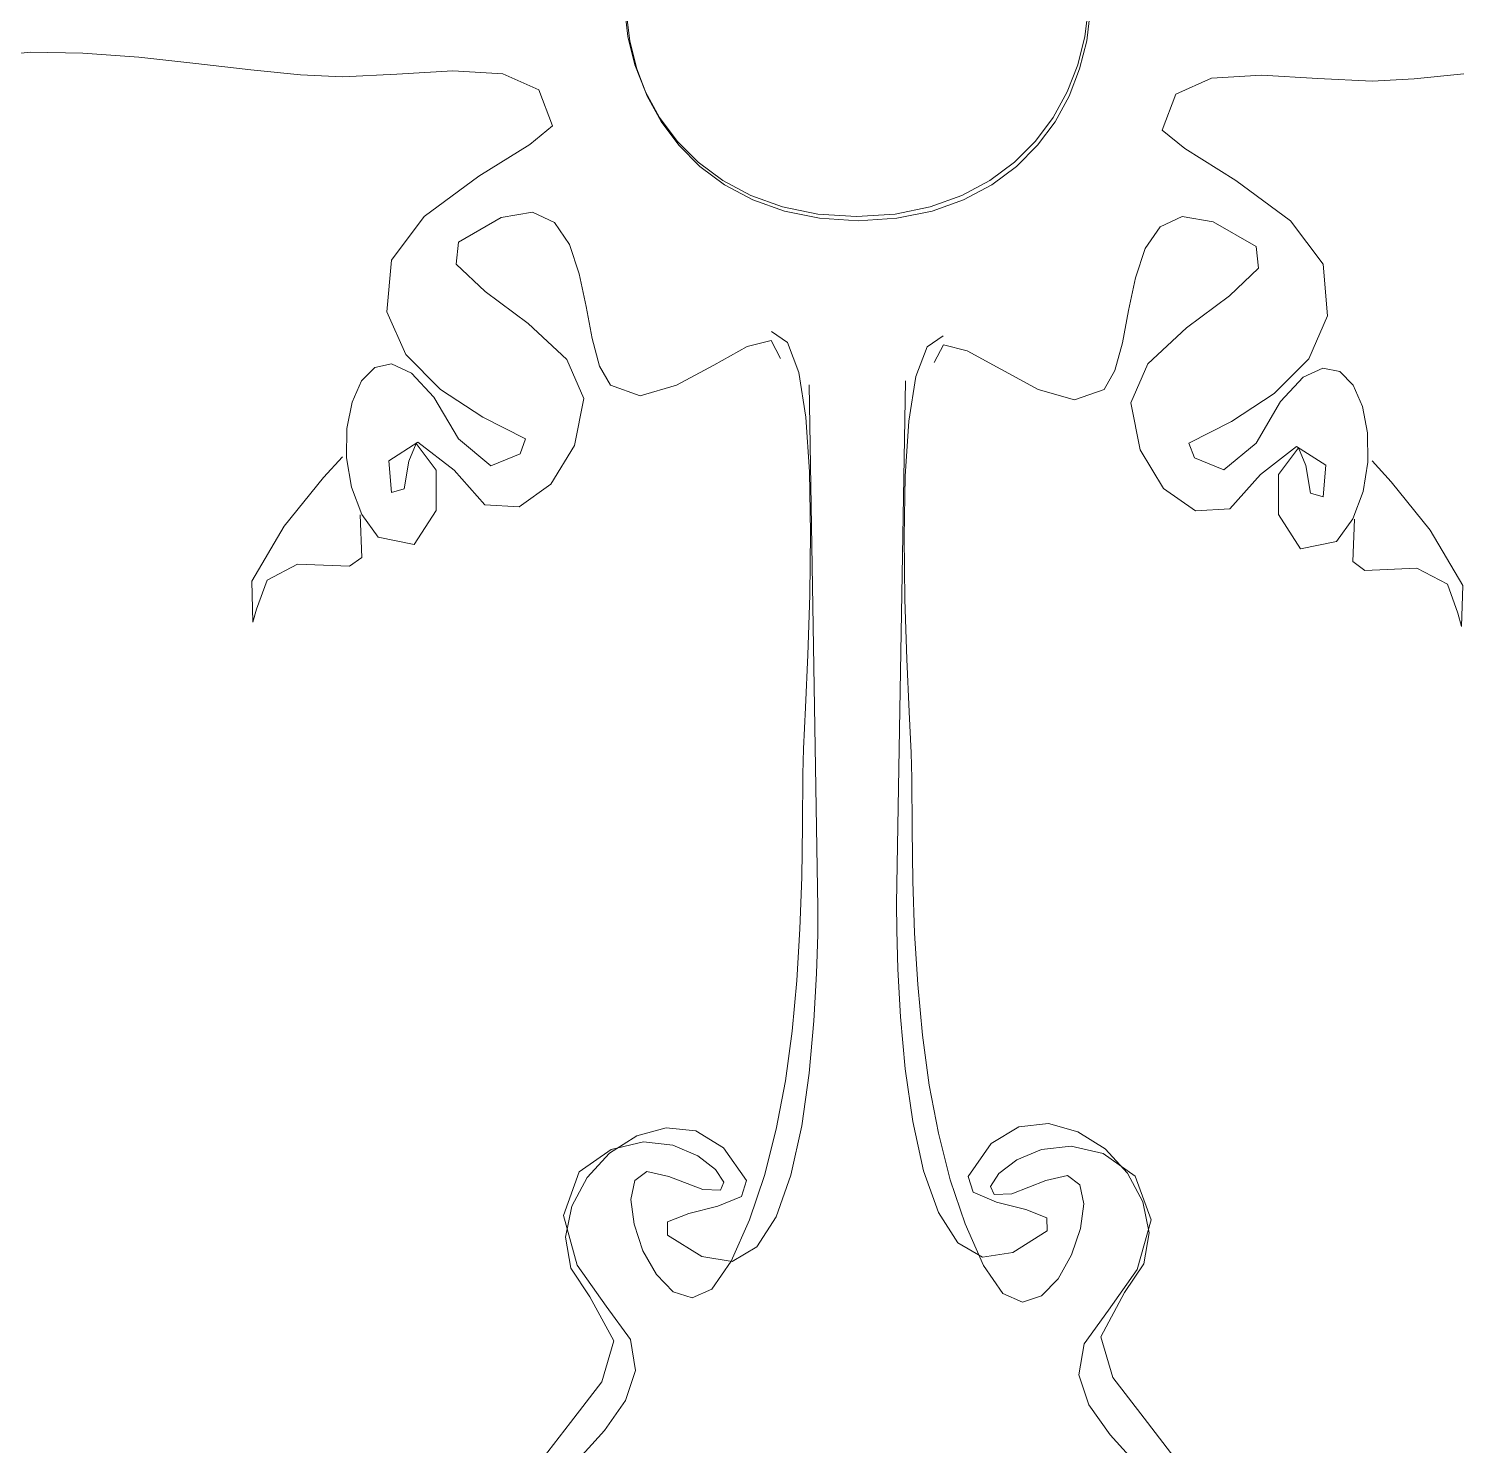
# Model space of a CAD drawing. Header units: centimetres. Extents: x -377343 to 693706, y 194584 to 813780.
# Drawn here: x 156887.95 to 156924.1, y 498028.56 to 498064.25 of the extents above; entities that cross this region are included whole.
import ezdxf

# ---------------------------------------------------------------- set-up
doc = ezdxf.new("R2010")
doc.units = ezdxf.units.CM
doc.layers.add('PIPA', color=11, linetype='Continuous')
doc.layers.add('TEXT', color=7, linetype='Continuous')

msp = doc.modelspace()

# ---------------------------------------------------------------- linework, layer by layer
at = {"layer": 'PIPA', "lineweight": 35, "extrusion": (0, 0.816497, 0.57735), "elevation": 193451.324}
msp.add_lwpolyline([(-421704.212, -325591.681), (-159560.265, -63447.734), (377343.333, -600351.331), (-158232.47, -1135927.133), (-693706.405, -600453.199), (-454216.825, -360963.619)], dxfattribs=at)
at = {"layer": 'TEXT', "color": 2, "linetype": 'Continuous', "lineweight": 13}
for p, q in [((156903.05, 498064.051), (156902.961, 498064.779)), ((156903.05, 498064.051), (156902.961, 498064.779)), ((156903.096, 498063.945), (156903.007, 498064.673)), ((156903.096, 498063.945), (156903.007, 498064.673)), ((156914.65, 498064.778), (156914.562, 498064.05)), ((156914.65, 498064.778), (156914.562, 498064.05)), ((156914.696, 498064.672), (156914.608, 498063.944)), ((156914.696, 498064.672), (156914.608, 498063.944)), ((156903.227, 498063.34), (156903.05, 498064.051)), ((156903.227, 498063.34), (156903.05, 498064.051)), ((156903.273, 498063.234), (156903.096, 498063.945)), ((156903.273, 498063.234), (156903.096, 498063.945)), ((156914.562, 498064.05), (156914.385, 498063.338)), ((156914.562, 498064.05), (156914.385, 498063.338)), ((156914.608, 498063.944), (156914.43, 498063.232)), ((156914.608, 498063.944), (156914.43, 498063.232)), ((156886.853, 498063.542), (156888.002, 498063.653)), ((156886.853, 498063.542), (156888.002, 498063.653)), ((156888.002, 498063.653), (156889.32, 498063.634)), ((156888.002, 498063.653), (156889.32, 498063.634)), ((156889.32, 498063.634), (156890.733, 498063.528)), ((156889.32, 498063.634), (156890.733, 498063.528)), ((156890.733, 498063.528), (156892.167, 498063.374)), ((156890.733, 498063.528), (156892.167, 498063.374)), ((156892.167, 498063.374), (156893.548, 498063.213)), ((156892.167, 498063.374), (156893.548, 498063.213)), ((156893.548, 498063.213), (156894.802, 498063.086)), ((156893.548, 498063.213), (156894.802, 498063.086)), ((156903.492, 498062.656), (156903.227, 498063.34)), ((156903.492, 498062.656), (156903.227, 498063.34)), ((156903.538, 498062.55), (156903.273, 498063.234)), ((156903.538, 498062.55), (156903.273, 498063.234)), ((156914.385, 498063.338), (156914.119, 498062.655)), ((156914.385, 498063.338), (156914.119, 498062.655)), ((156914.43, 498063.232), (156914.165, 498062.549)), ((156914.43, 498063.232), (156914.165, 498062.549)), ((156894.802, 498063.086), (156895.856, 498063.035)), ((156894.802, 498063.086), (156895.856, 498063.035)), ((156895.856, 498063.035), (156897.228, 498063.101)), ((156895.856, 498063.035), (156897.228, 498063.101)), ((156897.228, 498063.101), (156898.643, 498063.183)), ((156897.228, 498063.101), (156898.643, 498063.183)), ((156898.643, 498063.183), (156899.902, 498063.108)), ((156898.643, 498063.183), (156899.902, 498063.108)), ((156899.902, 498063.108), (156900.804, 498062.704)), ((156899.902, 498063.108), (156900.804, 498062.704)), ((156917.756, 498063.002), (156916.854, 498062.598)), ((156917.756, 498063.002), (156916.854, 498062.598)), ((156919.014, 498063.077), (156917.756, 498063.002)), ((156919.014, 498063.077), (156917.756, 498063.002)), ((156920.429, 498062.995), (156919.014, 498063.077)), ((156920.429, 498062.995), (156919.014, 498063.077)), ((156921.801, 498062.929), (156920.429, 498062.995)), ((156921.801, 498062.929), (156920.429, 498062.995)), ((156922.855, 498062.98), (156921.801, 498062.929)), ((156922.855, 498062.98), (156921.801, 498062.929)), ((156924.11, 498063.107), (156922.855, 498062.98)), ((156924.11, 498063.107), (156922.855, 498062.98)), ((156900.804, 498062.704), (156901.149, 498061.796)), ((156900.804, 498062.704), (156901.149, 498061.796)), ((156903.847, 498062.011), (156903.492, 498062.656)), ((156903.847, 498062.011), (156903.492, 498062.656)), ((156903.892, 498061.905), (156903.538, 498062.55)), ((156903.892, 498061.905), (156903.538, 498062.55)), ((156914.119, 498062.655), (156913.765, 498062.01)), ((156914.119, 498062.655), (156913.765, 498062.01)), ((156914.165, 498062.549), (156913.811, 498061.904)), ((156914.165, 498062.549), (156913.811, 498061.904)), ((156916.854, 498062.598), (156916.509, 498061.69)), ((156916.854, 498062.598), (156916.509, 498061.69)), ((156901.149, 498061.796), (156900.579, 498061.332)), ((156901.149, 498061.796), (156900.579, 498061.332)), ((156904.289, 498061.416), (156903.847, 498062.011)), ((156904.289, 498061.416), (156903.847, 498062.011)), ((156904.335, 498061.31), (156903.892, 498061.905)), ((156904.335, 498061.31), (156903.892, 498061.905)), ((156913.765, 498062.01), (156913.322, 498061.415)), ((156913.765, 498062.01), (156913.322, 498061.415)), ((156913.811, 498061.904), (156913.368, 498061.309)), ((156913.811, 498061.904), (156913.368, 498061.309)), ((156904.82, 498060.882), (156904.289, 498061.416)), ((156904.82, 498060.882), (156904.289, 498061.416)), ((156913.322, 498061.415), (156912.791, 498060.881)), ((156913.322, 498061.415), (156912.791, 498060.881)), ((156916.509, 498061.69), (156917.079, 498061.226)), ((156916.509, 498061.69), (156917.079, 498061.226)), ((156900.579, 498061.332), (156899.291, 498060.53)), ((156900.579, 498061.332), (156899.291, 498060.53)), ((156904.866, 498060.776), (156904.335, 498061.31)), ((156904.866, 498060.776), (156904.335, 498061.31)), ((156913.368, 498061.309), (156912.836, 498060.775)), ((156913.368, 498061.309), (156912.836, 498060.775)), ((156917.079, 498061.226), (156918.367, 498060.424)), ((156917.079, 498061.226), (156918.367, 498060.424)), ((156905.44, 498060.42), (156904.82, 498060.882)), ((156905.44, 498060.42), (156904.82, 498060.882)), ((156905.486, 498060.314), (156904.866, 498060.776)), ((156905.486, 498060.314), (156904.866, 498060.776)), ((156912.791, 498060.881), (156912.171, 498060.419)), ((156912.791, 498060.881), (156912.171, 498060.419)), ((156912.836, 498060.775), (156912.217, 498060.313)), ((156912.836, 498060.775), (156912.217, 498060.313)), ((156899.291, 498060.53), (156897.918, 498059.516)), ((156899.291, 498060.53), (156897.918, 498059.516)), ((156906.149, 498060.041), (156905.44, 498060.42)), ((156906.149, 498060.041), (156905.44, 498060.42)), ((156906.194, 498059.935), (156905.486, 498060.314)), ((156906.194, 498059.935), (156905.486, 498060.314)), ((156912.171, 498060.419), (156911.462, 498060.041)), ((156912.171, 498060.419), (156911.462, 498060.041)), ((156912.217, 498060.313), (156911.508, 498059.935)), ((156912.217, 498060.313), (156911.508, 498059.935)), ((156918.367, 498060.424), (156919.739, 498059.41)), ((156918.367, 498060.424), (156919.739, 498059.41)), ((156906.945, 498059.757), (156906.149, 498060.041)), ((156906.945, 498059.757), (156906.149, 498060.041)), ((156911.462, 498060.041), (156910.665, 498059.756)), ((156911.462, 498060.041), (156910.665, 498059.756)), ((156899.861, 498059.49), (156900.649, 498059.621)), ((156899.861, 498059.49), (156900.649, 498059.621)), ((156900.649, 498059.621), (156901.203, 498059.361)), ((156900.649, 498059.621), (156901.203, 498059.361)), ((156906.991, 498059.651), (156906.194, 498059.935)), ((156906.991, 498059.651), (156906.194, 498059.935)), ((156907.831, 498059.577), (156906.945, 498059.757)), ((156907.831, 498059.577), (156906.945, 498059.757)), ((156907.877, 498059.471), (156906.991, 498059.651)), ((156907.877, 498059.471), (156906.991, 498059.651)), ((156908.805, 498059.515), (156907.831, 498059.577)), ((156908.805, 498059.515), (156907.831, 498059.577)), ((156909.78, 498059.577), (156908.806, 498059.515)), ((156909.78, 498059.577), (156908.806, 498059.515)), ((156910.665, 498059.756), (156909.78, 498059.577)), ((156910.665, 498059.756), (156909.78, 498059.577)), ((156910.711, 498059.65), (156909.826, 498059.471)), ((156910.711, 498059.65), (156909.826, 498059.471)), ((156911.508, 498059.935), (156910.711, 498059.65)), ((156911.508, 498059.935), (156910.711, 498059.65)), ((156897.918, 498059.516), (156897.095, 498058.418)), ((156897.918, 498059.516), (156897.095, 498058.418)), ((156898.784, 498058.869), (156899.861, 498059.49)), ((156898.784, 498058.869), (156899.861, 498059.49)), ((156901.203, 498059.361), (156901.576, 498058.812)), ((156901.203, 498059.361), (156901.576, 498058.812)), ((156908.851, 498059.409), (156907.877, 498059.471)), ((156908.851, 498059.409), (156907.877, 498059.471)), ((156908.806, 498059.515), (156908.805, 498059.515)), ((156908.806, 498059.515), (156908.805, 498059.515)), ((156908.852, 498059.409), (156908.851, 498059.409)), ((156908.852, 498059.409), (156908.851, 498059.409)), ((156909.826, 498059.471), (156908.852, 498059.409)), ((156909.826, 498059.471), (156908.852, 498059.409)), ((156916.455, 498059.255), (156916.082, 498058.706)), ((156916.455, 498059.255), (156916.082, 498058.706)), ((156917.009, 498059.515), (156916.455, 498059.255)), ((156917.009, 498059.515), (156916.455, 498059.255)), ((156917.797, 498059.384), (156917.009, 498059.515)), ((156917.797, 498059.384), (156917.009, 498059.515)), ((156918.874, 498058.763), (156917.797, 498059.384)), ((156918.874, 498058.763), (156917.797, 498059.384)), ((156919.739, 498059.41), (156920.563, 498058.312)), ((156919.739, 498059.41), (156920.563, 498058.312)), ((156898.723, 498058.318), (156898.784, 498058.869)), ((156898.723, 498058.318), (156898.784, 498058.869)), ((156901.576, 498058.812), (156901.822, 498058.075)), ((156901.576, 498058.812), (156901.822, 498058.075)), ((156916.082, 498058.706), (156915.835, 498057.969)), ((156916.082, 498058.706), (156915.835, 498057.969)), ((156918.935, 498058.212), (156918.874, 498058.763)), ((156918.935, 498058.212), (156918.874, 498058.763)), ((156897.095, 498058.418), (156896.981, 498057.117)), ((156897.095, 498058.418), (156896.981, 498057.117)), ((156899.456, 498057.627), (156898.723, 498058.318)), ((156899.456, 498057.627), (156898.723, 498058.318)), ((156918.202, 498057.521), (156918.935, 498058.212)), ((156918.202, 498057.521), (156918.935, 498058.212)), ((156920.563, 498058.312), (156920.676, 498057.011)), ((156920.563, 498058.312), (156920.676, 498057.011)), ((156901.822, 498058.075), (156901.995, 498057.25)), ((156901.822, 498058.075), (156901.995, 498057.25)), ((156915.835, 498057.969), (156915.662, 498057.144)), ((156915.835, 498057.969), (156915.662, 498057.144)), ((156900.535, 498056.817), (156899.456, 498057.627)), ((156900.535, 498056.817), (156899.456, 498057.627)), ((156917.122, 498056.711), (156918.202, 498057.521)), ((156917.122, 498056.711), (156918.202, 498057.521)), ((156896.981, 498057.117), (156897.457, 498056.038)), ((156896.981, 498057.117), (156897.457, 498056.038)), ((156901.995, 498057.25), (156902.149, 498056.44)), ((156901.995, 498057.25), (156902.149, 498056.44)), ((156915.662, 498057.144), (156915.509, 498056.334)), ((156915.662, 498057.144), (156915.509, 498056.334)), ((156901.512, 498055.91), (156900.535, 498056.817)), ((156901.512, 498055.91), (156900.535, 498056.817)), ((156916.146, 498055.804), (156917.122, 498056.711)), ((156916.146, 498055.804), (156917.122, 498056.711)), ((156920.676, 498057.011), (156920.201, 498055.932)), ((156920.676, 498057.011), (156920.201, 498055.932)), ((156902.149, 498056.44), (156902.337, 498055.745)), ((156902.149, 498056.44), (156902.337, 498055.745)), ((156906.058, 498056.241), (156906.661, 498056.391)), ((156906.058, 498056.241), (156906.661, 498056.391)), ((156906.661, 498056.391), (156906.892, 498055.941)), ((156906.661, 498056.391), (156906.892, 498055.941)), ((156907.072, 498056.341), (156906.666, 498056.617)), ((156907.072, 498056.341), (156906.666, 498056.617)), ((156907.354, 498055.587), (156907.072, 498056.341)), ((156907.354, 498055.587), (156907.072, 498056.341)), ((156910.586, 498056.235), (156910.991, 498056.51)), ((156910.586, 498056.235), (156910.991, 498056.51)), ((156915.509, 498056.334), (156915.321, 498055.639)), ((156915.509, 498056.334), (156915.321, 498055.639)), ((156897.457, 498056.038), (156898.327, 498055.159)), ((156897.457, 498056.038), (156898.327, 498055.159)), ((156905.217, 498055.772), (156906.058, 498056.241)), ((156905.217, 498055.772), (156906.058, 498056.241)), ((156910.304, 498055.481), (156910.586, 498056.235)), ((156910.304, 498055.481), (156910.586, 498056.235)), ((156910.997, 498056.285), (156910.766, 498055.835)), ((156910.997, 498056.285), (156910.766, 498055.835)), ((156911.6, 498056.135), (156910.997, 498056.285)), ((156911.6, 498056.135), (156910.997, 498056.285)), ((156912.441, 498055.666), (156911.6, 498056.135)), ((156912.441, 498055.666), (156911.6, 498056.135)), ((156896.675, 498055.714), (156896.34, 498055.372)), ((156896.675, 498055.714), (156896.34, 498055.372)), ((156897.098, 498055.801), (156896.675, 498055.714)), ((156897.098, 498055.801), (156896.675, 498055.714)), ((156897.598, 498055.571), (156897.098, 498055.801)), ((156897.598, 498055.571), (156897.098, 498055.801)), ((156901.937, 498054.927), (156901.512, 498055.91)), ((156901.937, 498054.927), (156901.512, 498055.91)), ((156902.337, 498055.745), (156902.613, 498055.265)), ((156902.337, 498055.745), (156902.613, 498055.265)), ((156904.273, 498055.265), (156905.217, 498055.772)), ((156904.273, 498055.265), (156905.217, 498055.772)), ((156913.385, 498055.159), (156912.441, 498055.666)), ((156913.385, 498055.159), (156912.441, 498055.666)), ((156915.321, 498055.639), (156915.045, 498055.159)), ((156915.321, 498055.639), (156915.045, 498055.159)), ((156915.721, 498054.821), (156916.146, 498055.804)), ((156915.721, 498054.821), (156916.146, 498055.804)), ((156920.201, 498055.932), (156919.33, 498055.053)), ((156920.201, 498055.932), (156919.33, 498055.053)), ((156920.06, 498055.465), (156920.559, 498055.695)), ((156920.06, 498055.465), (156920.559, 498055.695)), ((156920.559, 498055.695), (156920.982, 498055.608)), ((156920.559, 498055.695), (156920.982, 498055.608)), ((156920.982, 498055.608), (156921.318, 498055.266)), ((156920.982, 498055.608), (156921.318, 498055.266)), ((156896.34, 498055.372), (156896.102, 498054.837)), ((156896.34, 498055.372), (156896.102, 498054.837)), ((156898.163, 498054.963), (156897.598, 498055.571)), ((156898.163, 498054.963), (156897.598, 498055.571)), ((156902.613, 498055.265), (156903.36, 498055.002)), ((156902.613, 498055.265), (156903.36, 498055.002)), ((156903.36, 498055.002), (156904.273, 498055.265)), ((156903.36, 498055.002), (156904.273, 498055.265)), ((156907.532, 498054.464), (156907.354, 498055.587)), ((156907.532, 498054.464), (156907.354, 498055.587)), ((156907.613, 498055.272), (156907.838, 498042.097)), ((156907.613, 498055.272), (156907.838, 498042.097)), ((156910.045, 498055.378), (156909.819, 498042.203)), ((156910.045, 498055.378), (156909.819, 498042.203)), ((156910.126, 498054.358), (156910.304, 498055.481)), ((156910.126, 498054.358), (156910.304, 498055.481)), ((156919.494, 498054.857), (156920.06, 498055.465)), ((156919.494, 498054.857), (156920.06, 498055.465)), ((156921.318, 498055.266), (156921.555, 498054.731)), ((156921.318, 498055.266), (156921.555, 498054.731)), ((156898.784, 498053.914), (156898.163, 498054.963)), ((156898.784, 498053.914), (156898.163, 498054.963)), ((156898.327, 498055.159), (156899.397, 498054.458)), ((156898.327, 498055.159), (156899.397, 498054.458)), ((156901.705, 498053.745), (156901.937, 498054.927)), ((156901.705, 498053.745), (156901.937, 498054.927)), ((156914.298, 498054.896), (156913.385, 498055.159)), ((156914.298, 498054.896), (156913.385, 498055.159)), ((156915.045, 498055.159), (156914.298, 498054.896)), ((156915.045, 498055.159), (156914.298, 498054.896)), ((156919.33, 498055.053), (156918.26, 498054.352)), ((156919.33, 498055.053), (156918.26, 498054.352)), ((156896.102, 498054.837), (156895.973, 498054.171)), ((156896.102, 498054.837), (156895.973, 498054.171)), ((156915.952, 498053.639), (156915.721, 498054.821)), ((156915.952, 498053.639), (156915.721, 498054.821)), ((156918.874, 498053.808), (156919.494, 498054.857)), ((156918.874, 498053.808), (156919.494, 498054.857)), ((156921.555, 498054.731), (156921.684, 498054.065)), ((156921.555, 498054.731), (156921.684, 498054.065)), ((156895.973, 498054.171), (156895.964, 498053.436)), ((156895.973, 498054.171), (156895.964, 498053.436)), ((156899.397, 498054.458), (156900.473, 498053.914)), ((156899.397, 498054.458), (156900.473, 498053.914)), ((156907.625, 498053.082), (156907.532, 498054.464)), ((156907.625, 498053.082), (156907.532, 498054.464)), ((156910.033, 498052.976), (156910.126, 498054.358)), ((156910.033, 498052.976), (156910.126, 498054.358)), ((156918.26, 498054.352), (156917.185, 498053.808)), ((156918.26, 498054.352), (156917.185, 498053.808)), ((156897.028, 498053.359), (156897.762, 498053.831)), ((156897.028, 498053.359), (156897.762, 498053.831)), ((156897.713, 498053.798), (156897.531, 498053.351)), ((156897.713, 498053.798), (156897.531, 498053.351)), ((156898.221, 498053.126), (156897.713, 498053.798)), ((156898.221, 498053.126), (156897.713, 498053.798)), ((156897.762, 498053.831), (156898.671, 498053.126)), ((156897.762, 498053.831), (156898.671, 498053.126)), ((156899.597, 498053.238), (156898.784, 498053.914)), ((156899.597, 498053.238), (156898.784, 498053.914)), ((156900.473, 498053.914), (156900.335, 498053.539)), ((156900.473, 498053.914), (156900.335, 498053.539)), ((156917.185, 498053.808), (156917.322, 498053.433)), ((156917.185, 498053.808), (156917.322, 498053.433)), ((156918.06, 498053.132), (156918.874, 498053.808)), ((156918.06, 498053.132), (156918.874, 498053.808)), ((156921.684, 498054.065), (156921.694, 498053.33)), ((156921.684, 498054.065), (156921.694, 498053.33)), ((156895.856, 498053.464), (156895.378, 498052.939)), ((156895.856, 498053.464), (156895.378, 498052.939)), ((156895.964, 498053.436), (156896.084, 498052.694)), ((156895.964, 498053.436), (156896.084, 498052.694)), ((156900.335, 498053.539), (156899.597, 498053.238)), ((156900.335, 498053.539), (156899.597, 498053.238)), ((156901.112, 498052.769), (156901.705, 498053.745)), ((156901.112, 498052.769), (156901.705, 498053.745)), ((156916.546, 498052.663), (156915.952, 498053.639)), ((156916.546, 498052.663), (156915.952, 498053.639)), ((156917.322, 498053.433), (156918.06, 498053.132)), ((156917.322, 498053.433), (156918.06, 498053.132)), ((156919.895, 498053.725), (156918.986, 498053.02)), ((156919.895, 498053.725), (156918.986, 498053.02)), ((156919.437, 498053.02), (156919.945, 498053.692)), ((156919.437, 498053.02), (156919.945, 498053.692)), ((156920.629, 498053.253), (156919.895, 498053.725)), ((156920.629, 498053.253), (156919.895, 498053.725)), ((156919.945, 498053.692), (156920.126, 498053.245)), ((156919.945, 498053.692), (156920.126, 498053.245)), ((156897.095, 498052.563), (156897.028, 498053.359)), ((156897.095, 498052.563), (156897.028, 498053.359)), ((156897.531, 498053.351), (156897.413, 498052.651)), ((156897.531, 498053.351), (156897.413, 498052.651)), ((156898.217, 498052.112), (156898.221, 498053.126)), ((156898.217, 498052.112), (156898.221, 498053.126)), ((156898.671, 498053.126), (156899.443, 498052.254)), ((156898.671, 498053.126), (156899.443, 498052.254)), ((156907.652, 498051.549), (156907.625, 498053.082)), ((156907.652, 498051.549), (156907.625, 498053.082)), ((156920.126, 498053.245), (156920.244, 498052.545)), ((156920.126, 498053.245), (156920.244, 498052.545)), ((156920.563, 498052.457), (156920.629, 498053.253)), ((156920.563, 498052.457), (156920.629, 498053.253)), ((156921.694, 498053.33), (156921.574, 498052.588)), ((156921.694, 498053.33), (156921.574, 498052.588)), ((156921.801, 498053.357), (156922.28, 498052.833)), ((156921.801, 498053.357), (156922.28, 498052.833)), ((156895.378, 498052.939), (156894.392, 498051.718)), ((156895.378, 498052.939), (156894.392, 498051.718)), ((156900.307, 498052.203), (156901.112, 498052.769)), ((156900.307, 498052.203), (156901.112, 498052.769)), ((156910.006, 498051.443), (156910.033, 498052.976)), ((156910.006, 498051.443), (156910.033, 498052.976)), ((156918.986, 498053.02), (156918.214, 498052.148)), ((156918.986, 498053.02), (156918.214, 498052.148)), ((156919.441, 498052.006), (156919.437, 498053.02)), ((156919.441, 498052.006), (156919.437, 498053.02)), ((156922.28, 498052.833), (156923.265, 498051.612)), ((156922.28, 498052.833), (156923.265, 498051.612)), ((156896.084, 498052.694), (156896.345, 498052.007)), ((156896.084, 498052.694), (156896.345, 498052.007)), ((156897.413, 498052.651), (156897.095, 498052.563)), ((156897.413, 498052.651), (156897.095, 498052.563)), ((156917.35, 498052.097), (156916.546, 498052.663)), ((156917.35, 498052.097), (156916.546, 498052.663)), ((156920.244, 498052.545), (156920.563, 498052.457)), ((156920.244, 498052.545), (156920.563, 498052.457)), ((156921.574, 498052.588), (156921.313, 498051.901)), ((156921.574, 498052.588), (156921.313, 498051.901)), ((156896.348, 498050.928), (156896.307, 498052)), ((156896.348, 498050.928), (156896.307, 498052)), ((156896.345, 498052.007), (156896.757, 498051.437)), ((156896.345, 498052.007), (156896.757, 498051.437)), ((156897.662, 498051.249), (156898.217, 498052.112)), ((156897.662, 498051.249), (156898.217, 498052.112)), ((156899.443, 498052.254), (156900.307, 498052.203)), ((156899.443, 498052.254), (156900.307, 498052.203)), ((156918.214, 498052.148), (156917.35, 498052.097)), ((156918.214, 498052.148), (156917.35, 498052.097)), ((156919.996, 498051.143), (156919.441, 498052.006)), ((156919.996, 498051.143), (156919.441, 498052.006)), ((156894.392, 498051.718), (156893.576, 498050.328)), ((156894.392, 498051.718), (156893.576, 498050.328)), ((156921.313, 498051.901), (156920.901, 498051.331)), ((156921.313, 498051.901), (156920.901, 498051.331)), ((156921.309, 498050.822), (156921.351, 498051.894)), ((156921.309, 498050.822), (156921.351, 498051.894)), ((156896.757, 498051.437), (156897.662, 498051.249)), ((156896.757, 498051.437), (156897.662, 498051.249)), ((156907.631, 498049.976), (156907.652, 498051.549)), ((156907.631, 498049.976), (156907.652, 498051.549)), ((156910.026, 498049.87), (156910.006, 498051.443)), ((156910.026, 498049.87), (156910.006, 498051.443)), ((156920.901, 498051.331), (156919.996, 498051.143)), ((156920.901, 498051.331), (156919.996, 498051.143)), ((156923.265, 498051.612), (156924.082, 498050.222)), ((156923.265, 498051.612), (156924.082, 498050.222)), ((156896.04, 498050.707), (156896.348, 498050.928)), ((156896.04, 498050.707), (156896.348, 498050.928)), ((156893.963, 498050.356), (156894.73, 498050.761)), ((156893.963, 498050.356), (156894.73, 498050.761)), ((156894.73, 498050.761), (156896.04, 498050.707)), ((156894.73, 498050.761), (156896.04, 498050.707)), ((156921.618, 498050.601), (156921.309, 498050.822)), ((156921.618, 498050.601), (156921.309, 498050.822)), ((156922.927, 498050.655), (156921.618, 498050.601)), ((156922.927, 498050.655), (156921.618, 498050.601)), ((156923.695, 498050.25), (156922.927, 498050.655)), ((156923.695, 498050.25), (156922.927, 498050.655)), ((156893.576, 498050.328), (156893.604, 498049.297)), ((156893.576, 498050.328), (156893.604, 498049.297)), ((156893.696, 498049.627), (156893.963, 498050.356)), ((156893.696, 498049.627), (156893.963, 498050.356)), ((156923.962, 498049.521), (156923.695, 498050.25)), ((156923.962, 498049.521), (156923.695, 498050.25)), ((156924.082, 498050.222), (156924.054, 498049.191)), ((156924.082, 498050.222), (156924.054, 498049.191)), ((156907.582, 498048.472), (156907.631, 498049.976)), ((156907.582, 498048.472), (156907.631, 498049.976)), ((156910.075, 498048.366), (156910.026, 498049.87)), ((156910.075, 498048.366), (156910.026, 498049.87)), ((156893.604, 498049.297), (156893.696, 498049.627)), ((156893.604, 498049.297), (156893.696, 498049.627)), ((156924.054, 498049.191), (156923.962, 498049.521)), ((156924.054, 498049.191), (156923.962, 498049.521)), ((156907.524, 498047.147), (156907.582, 498048.472)), ((156907.524, 498047.147), (156907.582, 498048.472)), ((156910.134, 498047.041), (156910.075, 498048.366)), ((156910.134, 498047.041), (156910.075, 498048.366)), ((156907.475, 498046.109), (156907.524, 498047.147)), ((156907.475, 498046.109), (156907.524, 498047.147)), ((156910.182, 498046.003), (156910.134, 498047.041)), ((156910.182, 498046.003), (156910.134, 498047.041)), ((156907.455, 498045.468), (156907.475, 498046.109)), ((156907.455, 498045.468), (156907.475, 498046.109)), ((156910.203, 498045.362), (156910.182, 498046.003)), ((156910.203, 498045.362), (156910.182, 498046.003)), ((156907.45, 498044.176), (156907.455, 498045.468)), ((156907.45, 498044.176), (156907.455, 498045.468)), ((156910.208, 498044.07), (156910.203, 498045.362)), ((156910.208, 498044.07), (156910.203, 498045.362)), ((156907.429, 498042.873), (156907.45, 498044.176)), ((156907.429, 498042.873), (156907.45, 498044.176)), ((156910.228, 498042.767), (156910.208, 498044.07)), ((156910.228, 498042.767), (156910.208, 498044.07)), ((156907.385, 498041.569), (156907.429, 498042.873)), ((156907.385, 498041.569), (156907.429, 498042.873)), ((156910.273, 498041.463), (156910.228, 498042.767)), ((156910.273, 498041.463), (156910.228, 498042.767)), ((156907.838, 498042.097), (156907.832, 498041.431)), ((156907.838, 498042.097), (156907.832, 498041.431)), ((156909.819, 498042.203), (156909.825, 498041.537)), ((156909.819, 498042.203), (156909.825, 498041.537)), ((156907.307, 498040.272), (156907.385, 498041.569)), ((156907.307, 498040.272), (156907.385, 498041.569)), ((156909.825, 498041.537), (156909.854, 498040.554)), ((156909.825, 498041.537), (156909.854, 498040.554)), ((156907.832, 498041.431), (156907.804, 498040.448)), ((156907.832, 498041.431), (156907.804, 498040.448)), ((156910.351, 498040.166), (156910.273, 498041.463)), ((156910.351, 498040.166), (156910.273, 498041.463)), ((156907.804, 498040.448), (156907.738, 498039.249)), ((156907.804, 498040.448), (156907.738, 498039.249)), ((156909.854, 498040.554), (156909.92, 498039.355)), ((156909.854, 498040.554), (156909.92, 498039.355)), ((156907.187, 498038.994), (156907.307, 498040.272)), ((156907.187, 498038.994), (156907.307, 498040.272)), ((156910.47, 498038.888), (156910.351, 498040.166)), ((156910.47, 498038.888), (156910.351, 498040.166)), ((156909.92, 498039.355), (156910.039, 498038.041)), ((156909.92, 498039.355), (156910.039, 498038.041)), ((156907.017, 498037.742), (156907.187, 498038.994)), ((156907.017, 498037.742), (156907.187, 498038.994)), ((156907.738, 498039.249), (156907.618, 498037.935)), ((156907.738, 498039.249), (156907.618, 498037.935)), ((156910.641, 498037.636), (156910.47, 498038.888)), ((156910.641, 498037.636), (156910.47, 498038.888)), ((156907.618, 498037.935), (156907.43, 498036.607)), ((156907.618, 498037.935), (156907.43, 498036.607)), ((156910.039, 498038.041), (156910.228, 498036.713)), ((156910.039, 498038.041), (156910.228, 498036.713)), ((156906.787, 498036.527), (156907.017, 498037.742)), ((156906.787, 498036.527), (156907.017, 498037.742)), ((156910.871, 498036.421), (156910.641, 498037.636)), ((156910.871, 498036.421), (156910.641, 498037.636)), ((156904.015, 498036.561), (156903.271, 498036.354)), ((156904.015, 498036.561), (156903.271, 498036.354)), ((156904.762, 498036.48), (156904.015, 498036.561)), ((156904.762, 498036.48), (156904.015, 498036.561)), ((156905.455, 498036.055), (156904.762, 498036.48)), ((156905.455, 498036.055), (156904.762, 498036.48)), ((156906.489, 498035.357), (156906.787, 498036.527)), ((156906.489, 498035.357), (156906.787, 498036.527)), ((156907.43, 498036.607), (156907.157, 498035.368)), ((156907.43, 498036.607), (156907.157, 498035.368)), ((156910.228, 498036.713), (156910.5, 498035.474)), ((156910.228, 498036.713), (156910.5, 498035.474)), ((156912.203, 498036.161), (156912.896, 498036.586)), ((156912.203, 498036.161), (156912.896, 498036.586)), ((156912.896, 498036.586), (156913.643, 498036.667)), ((156912.896, 498036.586), (156913.643, 498036.667)), ((156913.643, 498036.667), (156914.387, 498036.46)), ((156913.643, 498036.667), (156914.387, 498036.46)), ((156914.387, 498036.46), (156915.07, 498036.024)), ((156914.387, 498036.46), (156915.07, 498036.024)), ((156903.271, 498036.354), (156902.588, 498035.918)), ((156903.271, 498036.354), (156902.588, 498035.918)), ((156902.632, 498036.014), (156903.439, 498036.204)), ((156902.632, 498036.014), (156903.439, 498036.204)), ((156903.439, 498036.204), (156904.185, 498036.118)), ((156903.439, 498036.204), (156904.185, 498036.118)), ((156904.185, 498036.118), (156904.812, 498035.854)), ((156904.185, 498036.118), (156904.812, 498035.854)), ((156911.169, 498035.251), (156910.871, 498036.421)), ((156911.169, 498035.251), (156910.871, 498036.421)), ((156911.621, 498035.334), (156912.203, 498036.161)), ((156911.621, 498035.334), (156912.203, 498036.161)), ((156914.219, 498036.098), (156913.473, 498036.012)), ((156914.219, 498036.098), (156913.473, 498036.012)), ((156915.026, 498035.908), (156914.219, 498036.098)), ((156915.026, 498035.908), (156914.219, 498036.098)), ((156901.824, 498035.447), (156902.632, 498036.014)), ((156901.824, 498035.447), (156902.632, 498036.014)), ((156902.588, 498035.918), (156902.023, 498035.309)), ((156902.588, 498035.918), (156902.023, 498035.309)), ((156904.812, 498035.854), (156905.26, 498035.511)), ((156904.812, 498035.854), (156905.26, 498035.511)), ((156906.037, 498035.228), (156905.455, 498036.055)), ((156906.037, 498035.228), (156905.455, 498036.055)), ((156912.846, 498035.748), (156912.398, 498035.405)), ((156912.846, 498035.748), (156912.398, 498035.405)), ((156913.473, 498036.012), (156912.846, 498035.748)), ((156913.473, 498036.012), (156912.846, 498035.748)), ((156915.833, 498035.34), (156915.026, 498035.908)), ((156915.833, 498035.34), (156915.026, 498035.908)), ((156915.07, 498036.024), (156915.634, 498035.415)), ((156915.07, 498036.024), (156915.634, 498035.415)), ((156901.424, 498034.345), (156901.824, 498035.447)), ((156901.424, 498034.345), (156901.824, 498035.447)), ((156903.531, 498035.459), (156903.224, 498035.23)), ((156903.531, 498035.459), (156903.224, 498035.23)), ((156904.077, 498035.334), (156903.531, 498035.459)), ((156904.077, 498035.334), (156903.531, 498035.459)), ((156905.26, 498035.511), (156905.469, 498035.188)), ((156905.26, 498035.511), (156905.469, 498035.188)), ((156907.157, 498035.368), (156906.784, 498034.317)), ((156907.157, 498035.368), (156906.784, 498034.317)), ((156910.5, 498035.474), (156910.873, 498034.423)), ((156910.5, 498035.474), (156910.873, 498034.423)), ((156912.398, 498035.405), (156912.188, 498035.082)), ((156912.398, 498035.405), (156912.188, 498035.082)), ((156915.634, 498035.415), (156916.023, 498034.692)), ((156915.634, 498035.415), (156916.023, 498034.692)), ((156902.023, 498035.309), (156901.634, 498034.585)), ((156902.023, 498035.309), (156901.634, 498034.585)), ((156903.224, 498035.23), (156903.126, 498034.751)), ((156903.224, 498035.23), (156903.126, 498034.751)), ((156904.937, 498035), (156904.077, 498035.334)), ((156904.937, 498035), (156904.077, 498035.334)), ((156905.382, 498034.985), (156904.937, 498035)), ((156905.382, 498034.985), (156904.937, 498035)), ((156905.469, 498035.188), (156905.382, 498034.985)), ((156905.469, 498035.188), (156905.382, 498034.985)), ((156905.914, 498034.828), (156906.037, 498035.228)), ((156905.914, 498034.828), (156906.037, 498035.228)), ((156906.114, 498034.243), (156906.489, 498035.357)), ((156906.114, 498034.243), (156906.489, 498035.357)), ((156911.544, 498034.137), (156911.169, 498035.251)), ((156911.544, 498034.137), (156911.169, 498035.251)), ((156911.744, 498034.934), (156911.621, 498035.334)), ((156911.744, 498034.934), (156911.621, 498035.334)), ((156912.188, 498035.082), (156912.276, 498034.879)), ((156912.188, 498035.082), (156912.276, 498034.879)), ((156912.72, 498034.894), (156913.581, 498035.228)), ((156912.72, 498034.894), (156913.581, 498035.228)), ((156913.581, 498035.228), (156914.127, 498035.353)), ((156913.581, 498035.228), (156914.127, 498035.353)), ((156914.127, 498035.353), (156914.433, 498035.124)), ((156914.127, 498035.353), (156914.433, 498035.124)), ((156914.433, 498035.124), (156914.532, 498034.645)), ((156914.433, 498035.124), (156914.532, 498034.645)), ((156916.234, 498034.239), (156915.833, 498035.34)), ((156916.234, 498034.239), (156915.833, 498035.34)), ((156903.126, 498034.751), (156903.204, 498034.127)), ((156903.126, 498034.751), (156903.204, 498034.127)), ((156905.319, 498034.581), (156905.914, 498034.828)), ((156905.319, 498034.581), (156905.914, 498034.828)), ((156912.338, 498034.687), (156911.744, 498034.934)), ((156912.338, 498034.687), (156911.744, 498034.934)), ((156912.276, 498034.879), (156912.72, 498034.894)), ((156912.276, 498034.879), (156912.72, 498034.894)), ((156913.071, 498034.503), (156912.338, 498034.687)), ((156913.071, 498034.503), (156912.338, 498034.687)), ((156914.532, 498034.645), (156914.453, 498034.021)), ((156914.532, 498034.645), (156914.453, 498034.021)), ((156916.023, 498034.692), (156916.179, 498033.911)), ((156916.023, 498034.692), (156916.179, 498033.911)), ((156901.774, 498033.094), (156901.424, 498034.345)), ((156901.774, 498033.094), (156901.424, 498034.345)), ((156901.634, 498034.585), (156901.478, 498033.805)), ((156901.634, 498034.585), (156901.478, 498033.805)), ((156904.051, 498034.185), (156904.587, 498034.397)), ((156904.051, 498034.185), (156904.587, 498034.397)), ((156904.587, 498034.397), (156905.319, 498034.581)), ((156904.587, 498034.397), (156905.319, 498034.581)), ((156906.784, 498034.317), (156906.296, 498033.557)), ((156906.784, 498034.317), (156906.296, 498033.557)), ((156910.873, 498034.423), (156911.362, 498033.663)), ((156910.873, 498034.423), (156911.362, 498033.663)), ((156913.606, 498034.291), (156913.071, 498034.503)), ((156913.606, 498034.291), (156913.071, 498034.503)), ((156913.61, 498033.96), (156913.606, 498034.291)), ((156913.61, 498033.96), (156913.606, 498034.291)), ((156903.204, 498034.127), (156903.429, 498033.462)), ((156903.204, 498034.127), (156903.429, 498033.462)), ((156904.048, 498033.854), (156904.051, 498034.185)), ((156904.048, 498033.854), (156904.051, 498034.185)), ((156905.653, 498033.194), (156906.114, 498034.243)), ((156905.653, 498033.194), (156906.114, 498034.243)), ((156912.005, 498033.088), (156911.544, 498034.137)), ((156912.005, 498033.088), (156911.544, 498034.137)), ((156912.747, 498033.42), (156913.61, 498033.96)), ((156912.747, 498033.42), (156913.61, 498033.96)), ((156914.453, 498034.021), (156914.229, 498033.356)), ((156914.453, 498034.021), (156914.229, 498033.356)), ((156915.883, 498032.988), (156916.234, 498034.239)), ((156915.883, 498032.988), (156916.234, 498034.239)), ((156901.478, 498033.805), (156901.613, 498033.024)), ((156901.478, 498033.805), (156901.613, 498033.024)), ((156904.91, 498033.314), (156904.048, 498033.854)), ((156904.91, 498033.314), (156904.048, 498033.854)), ((156906.296, 498033.557), (156905.677, 498033.189)), ((156906.296, 498033.557), (156905.677, 498033.189)), ((156911.362, 498033.663), (156911.981, 498033.295)), ((156911.362, 498033.663), (156911.981, 498033.295)), ((156916.179, 498033.911), (156916.045, 498033.13)), ((156916.179, 498033.911), (156916.045, 498033.13)), ((156903.429, 498033.462), (156903.768, 498032.861)), ((156903.429, 498033.462), (156903.768, 498032.861)), ((156905.677, 498033.189), (156904.91, 498033.314)), ((156905.677, 498033.189), (156904.91, 498033.314)), ((156905.165, 498032.491), (156905.653, 498033.194)), ((156905.165, 498032.491), (156905.653, 498033.194)), ((156911.981, 498033.295), (156912.747, 498033.42)), ((156911.981, 498033.295), (156912.747, 498033.42)), ((156914.229, 498033.356), (156913.889, 498032.755)), ((156914.229, 498033.356), (156913.889, 498032.755)), ((156901.613, 498033.024), (156902.095, 498032.3)), ((156901.613, 498033.024), (156902.095, 498032.3)), ((156902.5, 498032.068), (156901.774, 498033.094)), ((156902.5, 498032.068), (156901.774, 498033.094)), ((156903.768, 498032.861), (156904.192, 498032.429)), ((156903.768, 498032.861), (156904.192, 498032.429)), ((156912.493, 498032.385), (156912.005, 498033.088)), ((156912.493, 498032.385), (156912.005, 498033.088)), ((156915.158, 498031.962), (156915.883, 498032.988)), ((156915.158, 498031.962), (156915.883, 498032.988)), ((156916.045, 498033.13), (156915.562, 498032.406)), ((156916.045, 498033.13), (156915.562, 498032.406)), ((156904.667, 498032.271), (156905.165, 498032.491)), ((156904.667, 498032.271), (156905.165, 498032.491)), ((156913.889, 498032.755), (156913.466, 498032.323)), ((156913.889, 498032.755), (156913.466, 498032.323)), ((156902.095, 498032.3), (156902.692, 498031.188)), ((156902.095, 498032.3), (156902.692, 498031.188)), ((156904.192, 498032.429), (156904.667, 498032.271)), ((156904.192, 498032.429), (156904.667, 498032.271)), ((156912.99, 498032.165), (156912.493, 498032.385)), ((156912.99, 498032.165), (156912.493, 498032.385)), ((156913.466, 498032.323), (156912.99, 498032.165)), ((156913.466, 498032.323), (156912.99, 498032.165)), ((156915.562, 498032.406), (156914.966, 498031.294)), ((156915.562, 498032.406), (156914.966, 498031.294)), ((156903.113, 498031.224), (156902.5, 498032.068)), ((156903.113, 498031.224), (156902.5, 498032.068)), ((156914.545, 498031.118), (156915.158, 498031.962)), ((156914.545, 498031.118), (156915.158, 498031.962)), ((156902.692, 498031.188), (156902.391, 498030.161)), ((156902.692, 498031.188), (156902.391, 498030.161)), ((156903.244, 498030.441), (156903.113, 498031.224)), ((156903.244, 498030.441), (156903.113, 498031.224)), ((156914.413, 498030.335), (156914.545, 498031.118)), ((156914.413, 498030.335), (156914.545, 498031.118)), ((156914.966, 498031.294), (156915.267, 498030.267)), ((156914.966, 498031.294), (156915.267, 498030.267)), ((156902.993, 498029.687), (156903.244, 498030.441)), ((156902.993, 498029.687), (156903.244, 498030.441)), ((156914.665, 498029.581), (156914.413, 498030.335)), ((156914.665, 498029.581), (156914.413, 498030.335)), ((156902.391, 498030.161), (156901.604, 498029.133)), ((156902.391, 498030.161), (156901.604, 498029.133)), ((156915.267, 498030.267), (156916.053, 498029.239)), ((156915.267, 498030.267), (156916.053, 498029.239)), ((156902.458, 498028.929), (156902.993, 498029.687)), ((156902.458, 498028.929), (156902.993, 498029.687)), ((156915.2, 498028.823), (156914.665, 498029.581)), ((156915.2, 498028.823), (156914.665, 498029.581)), ((156916.053, 498029.239), (156916.914, 498028.127)), ((156916.053, 498029.239), (156916.914, 498028.127)), ((156901.604, 498029.133), (156900.744, 498028.021)), ((156901.604, 498029.133), (156900.744, 498028.021)), ((156901.738, 498028.135), (156902.458, 498028.929)), ((156901.738, 498028.135), (156902.458, 498028.929)), ((156915.92, 498028.029), (156915.2, 498028.823)), ((156915.92, 498028.029), (156915.2, 498028.823))]:
    msp.add_line(p, q, dxfattribs=at)

doc.saveas('drawing.dxf')
